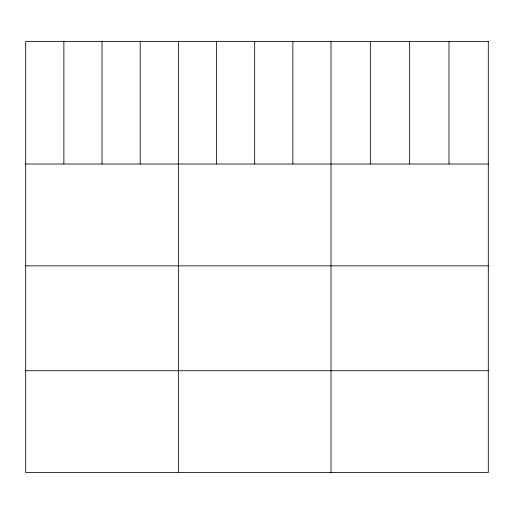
<?xml version="1.0" encoding="UTF-8"?>
<svg xmlns="http://www.w3.org/2000/svg" width="514" height="514" viewBox="0 0 514 514"><rect width="100%" height="100%" fill="white"/><g stroke="black" fill="none" stroke-linecap="round" stroke-linejoin="round"><path stroke-width="0.77" d="M25.7 164.024L488.3 164.024M25.7 265.834L488.3 265.834M25.7 370.729L488.3 370.729M448.979 41.461L448.979 164.024M409.658 41.461L409.658 164.024M370.337 41.461L370.337 164.024M331.016 41.461L331.016 472.539M292.851 41.461L292.851 164.024M254.687 41.461L254.687 164.024M216.522 41.461L216.522 164.024M178.358 41.461L178.358 472.539M140.193 41.461L140.193 164.024M102.029 41.461L102.029 164.024M63.864 41.461L63.864 164.024M488.3 41.461L25.7 41.461L25.7 472.539L488.3 472.539L488.3 41.461"/></g></svg>
